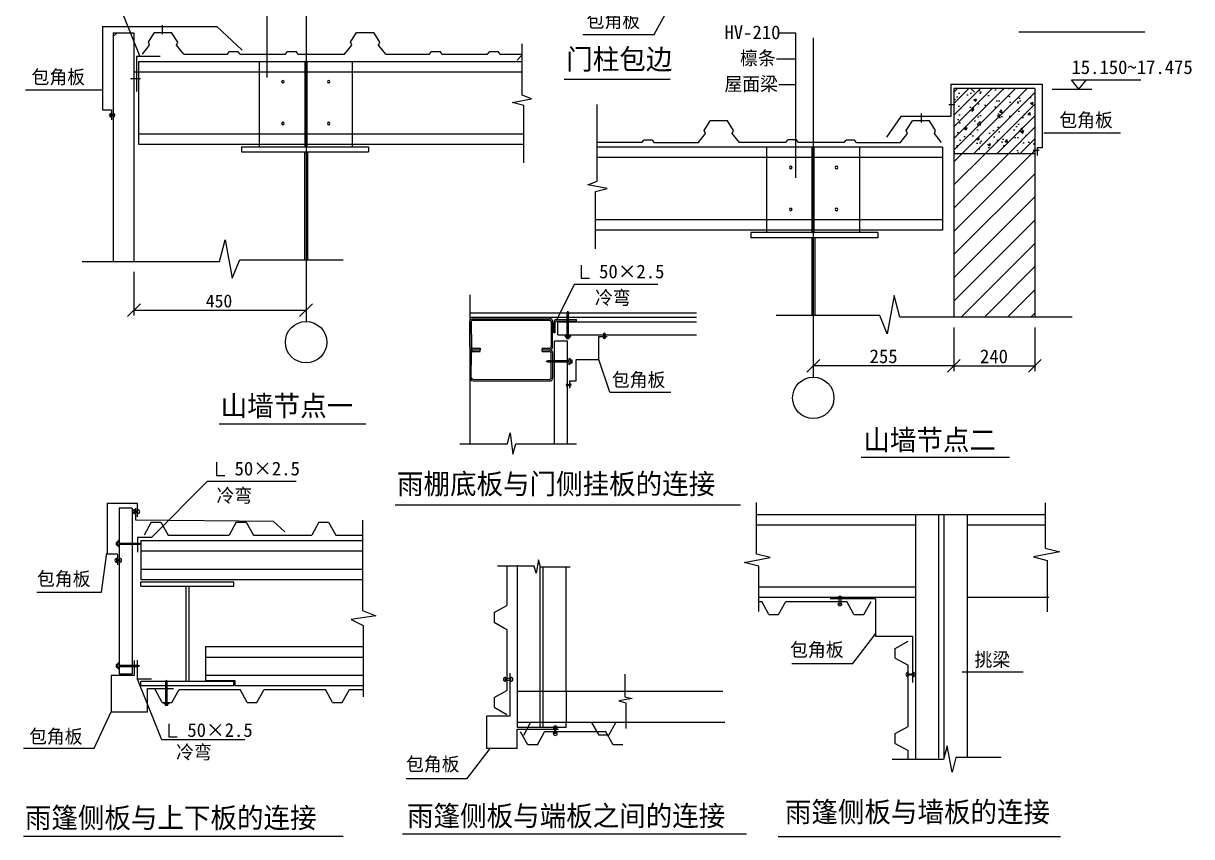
# Model space of a CAD drawing. Header units: metres. Extents: x -4917 to -2496, y 3037 to 6000.
# Drawn here: x -4909 to -2652, y 3037 to 4609 of the extents above; entities that cross this region are included whole.
import ezdxf

# ---------------------------------------------------------------- set-up
doc = ezdxf.new("R2010")
doc.units = ezdxf.units.M

# ---------------------------------------------------------------- blocks, each defined once
blk = doc.blocks.new('_ARCHTICK')
at = {"color": 6, "linetype": 'ByBlock'}
blk.add_lwpolyline([(-1.24, -1.24), (1.24, 1.24)], dxfattribs=at)

msp = doc.modelspace()

# ---------------------------------------------------------------- hatches: boundary and pattern name
h = msp.add_hatch()
h.set_pattern_fill('AR-CONC', scale=0.3)
h.paths.add_polyline_path([(-3111.85, 4357.28), (-2955.46, 4357.28), (-2955.46, 4483.32), (-3108.98, 4483.32), (-3111.85, 4480.31)])
h = msp.add_hatch()
h.set_pattern_fill('ANSI31', scale=5)
h.paths.add_polyline_path([(-2955.46, 4357.28), (-2955.46, 4483.32), (-3108.98, 4483.32), (-3111.85, 4480.31), (-3111.85, 4357.28)])
h = msp.add_hatch()
h.set_pattern_fill('ANSI31', scale=10)
h.paths.add_polyline_path([(-2955.46, 4357.28), (-3111.85, 4357.28), (-3111.85, 4041.62), (-2955.46, 4041.62)])

# ---------------------------------------------------------------- linework, layer by layer
for p, q in [((-4438.67, 4784.35), (-4438.67, 4504.36)), ((-4748.82, 4707.54), (-4684.15, 4544.98)), ((-4363.18, 4689.12), (-4363.18, 4032.95)), ((-3690.73, 4587.98), (-3658.37, 4646.49)), ((-4640.28, 4588.31), (-4640.28, 4605.92)), ((-4756.52, 4603.34), (-4756.52, 4442.34)), ((-4756.52, 4603.34), (-4535.25, 4603.34)), ((-4735.74, 4590.93), (-4735.74, 4149.23)), ((-4735.74, 4583.62), (-4728.42, 4590.93)), ((-4735.74, 4590.93), (-4695.74, 4590.93)), ((-4695.74, 4590.93), (-4695.74, 4149.23)), ((-4667.62, 4572.82), (-4655.91, 4591.44)), ((-4655.91, 4591.44), (-4622.85, 4591.44)), ((-4611.14, 4572.82), (-4622.85, 4591.44)), ((-4535.25, 4603.34), (-4486.87, 4557.42)), ((-4277.24, 4572.82), (-4265.53, 4591.44)), ((-4265.53, 4591.44), (-4232.47, 4591.44)), ((-4220.76, 4572.82), (-4232.47, 4591.44)), ((-3828.66, 4587.98), (-3690.73, 4587.98)), ((-3451.53, 4590.71), (-3417.89, 4590.71)), ((-3417.89, 4590.71), (-3417.89, 4310.71)), ((-3383.34, 4581.51), (-3383.34, 3925.34)), ((-2986.28, 4592.93), (-2742.89, 4592.93)), ((-4678.92, 4549.79), (-4665.41, 4566.99)), ((-4665.41, 4566.99), (-4667.62, 4572.82)), ((-4613.34, 4566.99), (-4611.14, 4572.82)), ((-4599.56, 4549.44), (-4613.34, 4566.99)), ((-4288.68, 4549.62), (-4275.04, 4566.99)), ((-4275.04, 4566.99), (-4277.24, 4572.82)), ((-4222.96, 4566.99), (-4220.76, 4572.82)), ((-4209.18, 4549.44), (-4222.96, 4566.99)), ((-3945.45, 4470.33), (-3945.45, 4569.43)), ((-4645.21, 4544.98), (-4690.55, 4544.98)), ((-4690.55, 4544.98), (-4690.55, 4477.33)), ((-4599.56, 4549.44), (-4515.28, 4549.44)), ((-4515.28, 4549.44), (-4511.28, 4554.65)), ((-4511.28, 4554.65), (-4494.74, 4554.65)), ((-4490.8, 4549.53), (-4494.74, 4554.65)), ((-4490.8, 4549.53), (-4402.83, 4549.53)), ((-4402.83, 4549.53), (-4398.82, 4554.74)), ((-4398.82, 4554.74), (-4382.28, 4554.74)), ((-4378.34, 4549.62), (-4382.28, 4554.74)), ((-4378.34, 4549.62), (-4288.68, 4549.62)), ((-4209.18, 4549.44), (-4124.91, 4549.44)), ((-4124.91, 4549.44), (-4120.9, 4554.65)), ((-4120.9, 4554.65), (-4104.36, 4554.65)), ((-4100.42, 4549.53), (-4104.36, 4554.65)), ((-4100.42, 4549.53), (-4012.45, 4549.53)), ((-4012.45, 4549.53), (-4008.44, 4554.74)), ((-4008.44, 4554.74), (-3991.91, 4554.74)), ((-3987.97, 4549.62), (-3991.91, 4554.74)), ((-3987.97, 4549.62), (-3945.45, 4549.62)), ((-3955.4, 4538.22), (-3945.45, 4548.17)), ((-3454.62, 4540.84), (-3417.89, 4540.84)), ((-4695.74, 4515.68), (-3945.45, 4515.68)), ((-4686.69, 4535.68), (-3945.45, 4535.68)), ((-4686.69, 4535.68), (-4686.69, 4375.68)), ((-4453.18, 4370.68), (-4453.18, 4535.68)), ((-4365.18, 4370.68), (-4365.18, 4535.68)), ((-4361.18, 4370.68), (-4361.18, 4535.68)), ((-4273.18, 4370.68), (-4273.18, 4535.68)), ((-4682.71, 4501.93), (-4702.31, 4501.93)), ((-3864.39, 4501.68), (-3660.08, 4501.68)), ((-3117.33, 4491.45), (-2941.45, 4491.45)), ((-3117.33, 4491.45), (-3117.33, 4429.26)), ((-2941.45, 4491.45), (-2941.45, 4368.95)), ((-2884.82, 4500.13), (-2750.8, 4500.13)), ((-2870.09, 4482.35), (-2884.82, 4500.13)), ((-2870.09, 4482.35), (-2855.36, 4500.13)), ((-4904.96, 4480.5), (-4756.52, 4480.5)), ((-3927.82, 4463.15), (-3945.45, 4470.33)), ((-3449.98, 4490.98), (-3417.89, 4490.98)), ((-3111.85, 4483.32), (-3111.85, 4041.62)), ((-2955.46, 4483.32), (-3111.85, 4483.32)), ((-3071.85, 4476), (-3079.16, 4483.32)), ((-2955.46, 4483.32), (-2955.46, 4041.62)), ((-2921.87, 4482.35), (-2845.46, 4482.35)), ((-3964.74, 4456.25), (-3927.82, 4463.15)), ((-3942.69, 4450.37), (-3964.74, 4456.25)), ((-3942.69, 4339.46), (-3942.69, 4450.37)), ((-3801.07, 4304.36), (-3801.07, 4452.29)), ((-3121.18, 4452.71), (-3110.08, 4452.71)), ((-4756.52, 4442.34), (-4739.06, 4442.34)), ((-4740.21, 4435.26), (-4740.21, 4428.29)), ((-4740.21, 4432.78), (-4735.53, 4432.78)), ((-4740.21, 4430.77), (-4735.53, 4430.77)), ((-4739.06, 4442.34), (-4739.06, 4423.02)), ((-4735.53, 4435.26), (-4735.53, 4428.29)), ((-3214.37, 4429.26), (-3242.14, 4389.39)), ((-3117.33, 4429.26), (-3214.37, 4429.26)), ((-3174.5, 4417.41), (-3174.5, 4435.02)), ((-3594.02, 4401.92), (-3582.31, 4420.54)), ((-3591.81, 4396.09), (-3594.02, 4401.92)), ((-3549.25, 4420.54), (-3582.31, 4420.54)), ((-3537.54, 4401.92), (-3549.25, 4420.54)), ((-3539.74, 4396.09), (-3537.54, 4401.92)), ((-3203.64, 4401.92), (-3191.93, 4420.54)), ((-3201.44, 4396.09), (-3203.64, 4401.92)), ((-3158.87, 4420.54), (-3191.93, 4420.54)), ((-3147.16, 4401.92), (-3158.87, 4420.54)), ((-3149.36, 4396.09), (-3147.16, 4401.92)), ((-4686.69, 4395.68), (-3942.69, 4395.68)), ((-3714.35, 4378.63), (-3801.07, 4378.63)), ((-3714.35, 4378.63), (-3710.41, 4383.75)), ((-3693.88, 4383.75), (-3710.41, 4383.75)), ((-3689.87, 4378.54), (-3693.88, 4383.75)), ((-3605.6, 4378.54), (-3689.87, 4378.54)), ((-3605.6, 4378.54), (-3591.81, 4396.09)), ((-3526.1, 4378.72), (-3539.74, 4396.09)), ((-3436.43, 4378.72), (-3526.1, 4378.72)), ((-3436.43, 4378.72), (-3432.49, 4383.84)), ((-3415.96, 4383.84), (-3432.49, 4383.84)), ((-3411.95, 4378.63), (-3415.96, 4383.84)), ((-3323.98, 4378.63), (-3411.95, 4378.63)), ((-3323.98, 4378.63), (-3320.04, 4383.75)), ((-3303.5, 4383.75), (-3320.04, 4383.75)), ((-3299.49, 4378.54), (-3303.5, 4383.75)), ((-3215.22, 4378.54), (-3299.49, 4378.54)), ((-3215.22, 4378.54), (-3201.44, 4396.09)), ((-3135.86, 4378.89), (-3149.36, 4396.09)), ((-2789.76, 4397), (-2938.21, 4397)), ((-4686.69, 4375.68), (-4453.18, 4375.68)), ((-4487.86, 4370.68), (-4242.59, 4370.68)), ((-4487.86, 4370.68), (-4487.86, 4360.68)), ((-4487.86, 4360.68), (-4242.59, 4360.68)), ((-4453.18, 4375.68), (-4273.18, 4375.68)), ((-4366.18, 4360.68), (-4366.18, 4151.99)), ((-4360.18, 4360.68), (-4360.18, 4151.99)), ((-4273.18, 4375.68), (-3942.69, 4375.68)), ((-4242.59, 4370.68), (-4242.59, 4360.68)), ((-3134, 4369.7), (-3801.07, 4369.7)), ((-3473.34, 4204.7), (-3473.34, 4369.7)), ((-3385.34, 4204.7), (-3385.34, 4369.7)), ((-3381.34, 4204.7), (-3381.34, 4369.7)), ((-3293.34, 4204.7), (-3293.34, 4369.7)), ((-3134, 4369.7), (-3134, 4209.7)), ((-2955.46, 4357.28), (-3111.85, 4357.28)), ((-2947.28, 4363.25), (-2958.74, 4363.25)), ((-2950.69, 4368.95), (-2950.69, 4353.53)), ((-2941.45, 4368.95), (-2950.69, 4368.95)), ((-3134, 4349.7), (-3801.07, 4349.7)), ((-3818.7, 4297.17), (-3801.07, 4304.36)), ((-3781.77, 4290.27), (-3818.7, 4297.17)), ((-3803.82, 4284.39), (-3781.77, 4290.27)), ((-3803.82, 4173.48), (-3803.82, 4284.39)), ((-3134, 4229.7), (-3803.82, 4229.7)), ((-3473.34, 4209.7), (-3803.82, 4209.7)), ((-3258.66, 4204.7), (-3503.92, 4204.7)), ((-3503.92, 4204.7), (-3503.92, 4194.7)), ((-3293.34, 4209.7), (-3473.34, 4209.7)), ((-3134, 4209.7), (-3293.34, 4209.7)), ((-3258.66, 4204.7), (-3258.66, 4194.7)), ((-4530.66, 4149.23), (-4519.63, 4190.58)), ((-4519.63, 4190.58), (-4505.83, 4116.73)), ((-3258.66, 4194.7), (-3503.92, 4194.7)), ((-3386.34, 4194.7), (-3386.34, 4044.38)), ((-3380.34, 4194.7), (-3380.34, 4044.38)), ((-4795.51, 4149.23), (-4530.66, 4149.23)), ((-4505.83, 4116.73), (-4491.46, 4151.99)), ((-4491.46, 4151.99), (-4291.72, 4151.99)), ((-3831.86, 4141.75), (-3831.86, 4116.46)), ((-4695.74, 4129.23), (-4695.74, 4044.84)), ((-4363.18, 4129.23), (-4363.18, 4044.84)), ((-3831.86, 4116.46), (-3815.54, 4116.46)), ((-3845.03, 4104.31), (-3878.86, 4036.68)), ((-3683.71, 4104.31), (-3845.03, 4104.31)), ((-4046.96, 4084.55), (-4046.96, 3796.52)), ((-3226.89, 4082.96), (-3240.69, 4009.12)), ((-3215.86, 4041.62), (-3226.89, 4082.96)), ((-4695.74, 4054.84), (-4363.18, 4054.84)), ((-4046.96, 4049.48), (-3609.14, 4049.48)), ((-4046.96, 4041.48), (-3609.14, 4041.48)), ((-3858.67, 4046.29), (-3857.31, 4052.61)), ((-3858.67, 4005), (-3858.67, 4046.29)), ((-3857.31, 4052.61), (-3856.27, 4046.29)), ((-3856.27, 4005), (-3856.27, 4046.29)), ((-3255.05, 4044.38), (-3454.79, 4044.38)), ((-3240.69, 4009.12), (-3255.05, 4044.38)), ((-2883.4, 4041.62), (-3215.86, 4041.62)), ((-4046.9, 3984.21), (-4046.96, 4032.21)), ((-4043.96, 4032.22), (-4043.9, 3984.22)), ((-4040.97, 4038.22), (-3892.97, 4038.32)), ((-4040.96, 4035.22), (-3892.96, 4035.32)), ((-3889.96, 4032.33), (-3889.9, 3984.33)), ((-3886.9, 3984.34), (-3886.96, 4032.33)), ((-3884.74, 4011.27), (-3884.85, 4030.67)), ((-3881.74, 4011.27), (-3881.85, 4030.67)), ((-3878.86, 4036.68), (-3840.86, 4036.68)), ((-3878.85, 4033.68), (-3840.86, 4033.68)), ((-3877.1, 4031.99), (-3609.14, 4031.99)), ((-3877.1, 4006.99), (-3877.1, 4031.99)), ((-3840.86, 4033.68), (-3840.86, 4036.68)), ((-3383.34, 4021.62), (-3383.34, 3937.23)), ((-3111.85, 4021.62), (-3111.85, 3937.23)), ((-3111.85, 4021.62), (-3111.85, 3937.23)), ((-2955.46, 4021.62), (-2955.46, 3937.23)), ((-3881.74, 4011.27), (-3884.74, 4011.27)), ((-3883.38, 3796.52), (-3883.38, 3994.84)), ((-3858.38, 3994.84), (-3883.38, 3994.84)), ((-3877.1, 4006.99), (-3609.14, 4006.99)), ((-3863.51, 4005), (-3851.42, 4005)), ((-3859.87, 4002.72), (-3859.87, 3999.8)), ((-3855.06, 4002.72), (-3859.87, 4002.72)), ((-3859.87, 3999.8), (-3855.06, 3999.8)), ((-3858.38, 3796.52), (-3858.38, 3994.84)), ((-3858.29, 3999.8), (-3858.29, 4002.72)), ((-3856.24, 3999.8), (-3856.24, 4002.72)), ((-3855.06, 3999.8), (-3855.06, 4002.72)), ((-3797.53, 3959.57), (-3797.53, 4003.92)), ((-3797.53, 4003.92), (-3781.54, 4003.92)), ((-3789.46, 4007.75), (-3784.79, 4007.75)), ((-3789.46, 4002.63), (-3784.79, 4002.63)), ((-4046.9, 3972.23), (-4046.96, 3924.23)), ((-4043.96, 3924.22), (-4043.9, 3972.22)), ((-4040.9, 3981.22), (-4026.9, 3981.24)), ((-4040.9, 3975.22), (-4026.9, 3975.2)), ((-4040.89, 3978.22), (-4026.89, 3978.24)), ((-4040.89, 3978.22), (-4026.89, 3978.2)), ((-4038.89, 3978.22), (-4026.89, 3978.24)), ((-4038.89, 3978.22), (-4026.89, 3978.2)), ((-4026.9, 3981.24), (-4026.89, 3978.24)), ((-4026.9, 3975.2), (-4026.89, 3978.2)), ((-3906.9, 3981.3), (-3892.9, 3981.32)), ((-3906.9, 3981.3), (-3906.89, 3978.3)), ((-3906.9, 3975.14), (-3906.89, 3978.14)), ((-3906.9, 3975.14), (-3892.9, 3975.12)), ((-3906.89, 3978.3), (-3894.89, 3978.32)), ((-3906.89, 3978.3), (-3892.89, 3978.32)), ((-3906.89, 3978.14), (-3892.89, 3978.12)), ((-3906.89, 3978.14), (-3894.89, 3978.12)), ((-3889.96, 3924.11), (-3889.9, 3972.11)), ((-3886.9, 3972.1), (-3886.96, 3924.11)), ((-3895.93, 3956.71), (-3899.09, 3955.51)), ((-3895.93, 3954.31), (-3899.09, 3955.51)), ((-3854.64, 3956.71), (-3895.93, 3956.71)), ((-3854.64, 3954.31), (-3895.93, 3954.31)), ((-3854.64, 3949.47), (-3854.64, 3961.55)), ((-3852.35, 3957.91), (-3852.35, 3953.11)), ((-3849.44, 3957.91), (-3852.35, 3957.91)), ((-3849.44, 3956.74), (-3852.35, 3956.74)), ((-3849.44, 3954.69), (-3852.35, 3954.69)), ((-3852.35, 3953.11), (-3849.44, 3953.11)), ((-3849.44, 3953.11), (-3849.44, 3957.91)), ((-3841.3, 3959.57), (-3797.53, 3959.57)), ((-3841.3, 3918.3), (-3841.3, 3959.57)), ((-3776.3, 3896.1), (-3797.53, 3959.57)), ((-3111.85, 3947.23), (-3383.34, 3947.23)), ((-3111.85, 3947.23), (-2955.46, 3947.23)), ((-4040.97, 3918.22), (-3892.97, 3918.12)), ((-4040.96, 3921.22), (-3892.96, 3921.12)), ((-3858.66, 3907.81), (-3858.66, 3912.48)), ((-3853.82, 3918.3), (-3841.3, 3918.3)), ((-3853.82, 3903.96), (-3853.82, 3918.3)), ((-3853.54, 3907.81), (-3853.54, 3912.48)), ((-3776.3, 3896.1), (-3658.55, 3896.1)), ((-4530.99, 3835.41), (-4247.97, 3835.41)), ((-3974.32, 3796.52), (-3968.98, 3817.82)), ((-3968.98, 3817.82), (-3963.65, 3776.38)), ((-4066.27, 3796.52), (-3974.32, 3796.52)), ((-3963.65, 3776.38), (-3957.72, 3796.52)), ((-3957.72, 3796.52), (-3840.72, 3796.52)), ((-3004.19, 3770.14), (-3291.15, 3770.14)), ((-4536.42, 3760.75), (-4536.42, 3735.45)), ((-4536.42, 3735.45), (-4520.11, 3735.45)), ((-4554.25, 3723.37), (-4661.94, 3615.12)), ((-4382.59, 3723.37), (-4554.25, 3723.37)), ((-4747.71, 3681.79), (-4689.17, 3681.79)), ((-4747.71, 3681.79), (-4747.71, 3582.92)), ((-4689.17, 3681.79), (-4689.17, 3655.61)), ((-3492.9, 3583.53), (-3492.9, 3682.87)), ((-2935.41, 3682.49), (-2935.41, 3594.9)), ((-4723.98, 3671.87), (-4723.98, 3351.91)), ((-4698.98, 3671.87), (-4723.98, 3671.87)), ((-4698.98, 3671.87), (-4698.98, 3351.91)), ((-4693.77, 3661.51), (-4693.77, 3669.31)), ((-4692.67, 3672.15), (-4692.67, 3649.79)), ((-4688.53, 3661.51), (-4688.53, 3669.31)), ((-4190.81, 3678.41), (-3524.02, 3678.41)), ((-3492.9, 3660.17), (-2935.41, 3660.17)), ((-3186.02, 3660.17), (-3186.02, 3186.13)), ((-3141.27, 3660.17), (-3141.27, 3188.65)), ((-3131.27, 3660.17), (-3131.27, 3188.65)), ((-3086.02, 3660.17), (-3086.02, 3190.3)), ((-4692.67, 3649.79), (-4426.99, 3647.22)), ((-4662.46, 3644.85), (-4675.92, 3620.1)), ((-4662.46, 3644.85), (-4643.62, 3644.85)), ((-4643.62, 3644.85), (-4629.45, 3620.1)), ((-4498, 3644.85), (-4511.46, 3620.1)), ((-4498, 3644.85), (-4479.16, 3644.85)), ((-4479.16, 3644.85), (-4465, 3620.1)), ((-4426.99, 3647.22), (-4404.37, 3626.13)), ((-4338.7, 3644.85), (-4352.15, 3620.1)), ((-4338.7, 3644.85), (-4319.85, 3644.85)), ((-4319.85, 3644.85), (-4305.69, 3620.1)), ((-4254.12, 3649.17), (-4254.12, 3474.03)), ((-3492.9, 3640.17), (-3186.02, 3640.17)), ((-3086.02, 3640.17), (-2935.41, 3640.17)), ((-4661.94, 3615.12), (-4688.84, 3615.12)), ((-4688.84, 3615.12), (-4688.84, 3587.34)), ((-4629.45, 3620.1), (-4511.46, 3620.1)), ((-4465, 3620.1), (-4352.15, 3620.1)), ((-4305.69, 3620.1), (-4254.12, 3620.1)), ((-4727.44, 3605.99), (-4730.35, 3605.99)), ((-4730.35, 3605.99), (-4730.35, 3601.18)), ((-4730.35, 3604.41), (-4727.44, 3604.41)), ((-4730.35, 3602.36), (-4727.44, 3602.36)), ((-4730.35, 3601.18), (-4727.44, 3601.18)), ((-4727.44, 3601.18), (-4727.44, 3605.99)), ((-4725.15, 3609.63), (-4725.15, 3597.54)), ((-4725.15, 3604.79), (-4685.04, 3604.79)), ((-4725.15, 3602.39), (-4685.04, 3602.39)), ((-4685.04, 3604.79), (-4681.88, 3603.59)), ((-4685.04, 3602.39), (-4681.88, 3603.59)), ((-4682.66, 3609.43), (-4254.12, 3609.43)), ((-4682.66, 3609.43), (-4682.66, 3534.43)), ((-4682.66, 3589.43), (-4254.12, 3589.43)), ((-2935.41, 3594.9), (-2907.03, 3587.85)), ((-4758.19, 3509.83), (-4748.23, 3585.44)), ((-4727.71, 3582.92), (-4747.71, 3582.92)), ((-4728.63, 3567.46), (-4728.63, 3575.25)), ((-4727.71, 3582.92), (-4727.71, 3562.92)), ((-4723.4, 3567.46), (-4723.4, 3575.25)), ((-3913.91, 3572.15), (-3918.73, 3546.76)), ((-3910.39, 3557.95), (-3913.91, 3572.15)), ((-3517.11, 3566.88), (-3466.34, 3576.51)), ((-3488.72, 3559.83), (-3517.11, 3566.88)), ((-3466.34, 3576.51), (-3492.9, 3583.53)), ((-2907.03, 3587.85), (-2957.8, 3578.22)), ((-2957.8, 3578.22), (-2931.24, 3571.21)), ((-2931.24, 3571.21), (-2931.24, 3471.86)), ((-4682.66, 3554.43), (-4254.12, 3554.43)), ((-3922.24, 3560.04), (-3993.38, 3560.04)), ((-3975.38, 3560.04), (-3975.38, 3484.03)), ((-3955.02, 3248.08), (-3955.02, 3562.13)), ((-3918.73, 3546.76), (-3922.24, 3560.04)), ((-3911.02, 3248.08), (-3911.02, 3557.95)), ((-3852.86, 3557.95), (-3910.39, 3557.95)), ((-3905.02, 3248.08), (-3905.02, 3557.95)), ((-3861.02, 3318.08), (-3861.02, 3557.95)), ((-3488.72, 3472.24), (-3488.72, 3559.83)), ((-4682.66, 3534.43), (-4254.12, 3534.43)), ((-4682.66, 3529.43), (-4502.66, 3529.43)), ((-4682.66, 3521.43), (-4682.66, 3529.43)), ((-4682.66, 3521.43), (-4502.66, 3521.43)), ((-4595.66, 3521.43), (-4595.66, 3337.43)), ((-4589.66, 3521.43), (-4589.66, 3337.43)), ((-4502.66, 3521.43), (-4502.66, 3529.43)), ((-4883.16, 3509.83), (-4758.19, 3509.83)), ((-3488.72, 3520.17), (-3186.02, 3520.17)), ((-3488.72, 3500.17), (-3186.02, 3500.17)), ((-3086.02, 3500.17), (-2928.26, 3500.17)), ((-4000.13, 3470.57), (-3975.38, 3484.03)), ((-3488.72, 3491.63), (-3482.74, 3491.63)), ((-3469.28, 3466.88), (-3482.74, 3491.63)), ((-3450.44, 3466.88), (-3436.28, 3491.63)), ((-3436.28, 3491.63), (-3318.28, 3491.63)), ((-3263.25, 3496.7), (-3350.68, 3496.7)), ((-3335.68, 3497.73), (-3327.89, 3497.73)), ((-3335.68, 3487.48), (-3327.89, 3487.48)), ((-3304.83, 3466.88), (-3318.28, 3491.63)), ((-3285.98, 3466.88), (-3271.82, 3491.63)), ((-3263.25, 3496.7), (-3263.25, 3424.92)), ((-4228.28, 3463.7), (-4276.09, 3457.24)), ((-4276.09, 3457.24), (-4252.83, 3445.62)), ((-4254.12, 3474.03), (-4228.28, 3463.7)), ((-4000.13, 3470.57), (-4000.13, 3451.72)), ((-3469.28, 3466.88), (-3450.44, 3466.88)), ((-3304.83, 3466.88), (-3285.98, 3466.88)), ((-4252.83, 3445.62), (-4252.83, 3307.53)), ((-4000.13, 3451.72), (-3975.38, 3437.56)), ((-3975.38, 3437.56), (-3975.38, 3319.57)), ((-3307.1, 3371.93), (-3262.5, 3429.74)), ((-3263.25, 3424.92), (-3191.75, 3424.92)), ((-3225.13, 3400.73), (-3200.38, 3414.89)), ((-3191.75, 3424.92), (-3191.75, 3335.22)), ((-4557.58, 3404.43), (-4252.83, 3404.43)), ((-4557.58, 3404.43), (-4557.58, 3339.08)), ((-3225.13, 3381.88), (-3225.13, 3400.73)), ((-4730.35, 3369.88), (-4730.35, 3365.08)), ((-4727.44, 3369.88), (-4730.35, 3369.88)), ((-4730.35, 3368.3), (-4727.44, 3368.3)), ((-4730.35, 3366.25), (-4727.44, 3366.25)), ((-4730.35, 3365.08), (-4727.44, 3365.08)), ((-4727.44, 3365.08), (-4727.44, 3369.88)), ((-4725.15, 3373.52), (-4725.15, 3361.43)), ((-4725.15, 3368.68), (-4688.18, 3368.68)), ((-4725.15, 3366.28), (-4688.18, 3366.28)), ((-4695.01, 3377.7), (-4695.01, 3348.48)), ((-4688.84, 3341.64), (-4688.84, 3378.2)), ((-4688.18, 3368.68), (-4685.02, 3367.48)), ((-4688.18, 3366.28), (-4685.02, 3367.48)), ((-4557.58, 3384.43), (-4252.83, 3384.43)), ((-3424.85, 3371.93), (-3307.1, 3371.93)), ((-3225.13, 3381.88), (-3200.38, 3368.43)), ((-3200.38, 3250.43), (-3200.38, 3368.43)), ((-4739.63, 3348.48), (-4739.63, 3278.48)), ((-4695.01, 3348.48), (-4739.63, 3348.48)), ((-4723.98, 3351.91), (-4698.98, 3351.91)), ((-4661.94, 3341.81), (-4688.84, 3341.64)), ((-4642.08, 3224.12), (-4688.84, 3341.64)), ((-4557.58, 3349.43), (-4252.83, 3349.43)), ((-3977.91, 3337.36), (-3977.91, 3345.15)), ((-3968.89, 3269.8), (-3968.89, 3353.23)), ((-3967.66, 3337.36), (-3967.66, 3345.15)), ((-3747.67, 3351.54), (-3747.67, 3307.75)), ((-3200.62, 3354.51), (-3200.62, 3346.72)), ((-3190.38, 3354.51), (-3190.38, 3346.72)), ((-3095.62, 3355.49), (-2977.87, 3355.49)), ((-4682.66, 3337.43), (-4502.66, 3337.43)), ((-4682.66, 3329.43), (-4682.66, 3337.43)), ((-4682.66, 3329.43), (-4502.66, 3329.43)), ((-4669.63, 3278.48), (-4669.63, 3323.48)), ((-4669.63, 3323.48), (-4619.35, 3323.48)), ((-4641.34, 3296.82), (-4654.8, 3321.57)), ((-4634.09, 3336.53), (-4632.89, 3339.69)), ((-4634.09, 3296.42), (-4634.09, 3336.53)), ((-4631.69, 3336.53), (-4632.89, 3339.69)), ((-4631.69, 3296.42), (-4631.69, 3336.53)), ((-4622.5, 3296.82), (-4608.34, 3321.57)), ((-4608.34, 3321.57), (-4490.34, 3321.57)), ((-4557.58, 3339.08), (-4501.1, 3339.08)), ((-4557.58, 3329.43), (-4502.66, 3329.43)), ((-4502.66, 3329.43), (-4502.66, 3337.43)), ((-4501.1, 3339.08), (-4501.1, 3329.43)), ((-4501.1, 3329.43), (-4252.83, 3329.43)), ((-4476.89, 3296.82), (-4490.34, 3321.57)), ((-4458.04, 3296.82), (-4443.88, 3321.57)), ((-4443.88, 3321.57), (-4325.88, 3321.57)), ((-4312.43, 3296.82), (-4325.88, 3321.57)), ((-4293.58, 3296.82), (-4279.42, 3321.57)), ((-4279.42, 3321.57), (-4252.83, 3321.57)), ((-4000.13, 3306.11), (-3975.38, 3319.57)), ((-3558.32, 3318.08), (-3955.02, 3318.08)), ((-3861.02, 3318.08), (-3861.02, 3257.84)), ((-4641.34, 3296.82), (-4622.5, 3296.82)), ((-4638.93, 3296.42), (-4626.84, 3296.42)), ((-4476.89, 3296.82), (-4458.04, 3296.82)), ((-4312.43, 3296.82), (-4293.58, 3296.82)), ((-4000.13, 3306.11), (-4000.13, 3287.27)), ((-3733.48, 3304.22), (-3758.86, 3299.41)), ((-3758.86, 3299.41), (-3745.58, 3295.9)), ((-3747.67, 3307.75), (-3733.48, 3304.22)), ((-3745.58, 3295.9), (-3745.58, 3246.23)), ((-4772.75, 3208.31), (-4739.63, 3278.48)), ((-4739.63, 3278.48), (-4669.63, 3278.48)), ((-4630.48, 3294.13), (-4635.29, 3294.13)), ((-4635.29, 3294.13), (-4635.29, 3291.22)), ((-4635.29, 3291.22), (-4630.48, 3291.22)), ((-4633.71, 3291.22), (-4633.71, 3294.13)), ((-4631.66, 3291.22), (-4631.66, 3294.13)), ((-4630.48, 3291.22), (-4630.48, 3294.13)), ((-4000.13, 3287.27), (-3975.38, 3273.11)), ((-4628.55, 3255.33), (-4628.55, 3230.04)), ((-3968.89, 3269.8), (-4013.89, 3269.8)), ((-4013.89, 3207.58), (-4013.89, 3269.8)), ((-3554.14, 3257.84), (-3955.02, 3257.84)), ((-3942.78, 3233.32), (-3929.33, 3258.06)), ((-3811.33, 3258.06), (-3929.33, 3258.06)), ((-3861.02, 3248.08), (-3861.02, 3257.84)), ((-3797.17, 3233.32), (-3811.33, 3258.06)), ((-3778.33, 3233.32), (-3764.87, 3258.06)), ((-3745.58, 3258.06), (-3764.87, 3258.06)), ((-3225.13, 3236.27), (-3200.38, 3250.43)), ((-4628.55, 3230.04), (-4612.24, 3230.04)), ((-3955.16, 3244.8), (-3875.58, 3244.8)), ((-3955.16, 3207.58), (-3955.16, 3244.8)), ((-3861.02, 3248.08), (-3955.02, 3248.08)), ((-3934.65, 3214.8), (-3948.81, 3239.55)), ((-3915.8, 3214.8), (-3902.35, 3239.55)), ((-3784.35, 3239.55), (-3902.35, 3239.55)), ((-3877.92, 3247.18), (-3885.71, 3247.18)), ((-3877.92, 3236.93), (-3885.71, 3236.93)), ((-3778.33, 3233.32), (-3797.17, 3233.32)), ((-3770.19, 3214.8), (-3784.35, 3239.55)), ((-3225.13, 3217.43), (-3225.13, 3236.27)), ((-4909.31, 3208.31), (-4772.75, 3208.31)), ((-4481.52, 3224.12), (-4642.08, 3224.12)), ((-4052.06, 3149.77), (-4007.47, 3207.58)), ((-3955.16, 3207.58), (-4013.89, 3207.58)), ((-3915.8, 3214.8), (-3934.65, 3214.8)), ((-3751.35, 3214.8), (-3770.19, 3214.8)), ((-3225.13, 3217.43), (-3200.38, 3203.97)), ((-3124.9, 3212.69), (-3131.91, 3186.13)), ((-3115.27, 3161.92), (-3124.9, 3212.69)), ((-3131.91, 3186.13), (-3231.25, 3186.13)), ((-3200.38, 3186.13), (-3200.38, 3203.97)), ((-3108.22, 3190.3), (-3115.27, 3161.92)), ((-3020.63, 3190.3), (-3108.22, 3190.3)), ((-4169.81, 3149.77), (-4052.06, 3149.77)), ((-4908.73, 3037.96), (-4291.39, 3037.96)), ((-4177, 3042.95), (-3512.39, 3042.95)), ((-3451.09, 3037.2), (-2905.83, 3037.2))]:
    msp.add_line(p, q)
for points in [[(-3787.93, 4007.75), (-3786.18, 4007.75), (-3786.18, 4002.63), (-3787.93, 4002.63)], [(-3858.66, 3909.33), (-3858.66, 3911.09), (-3853.54, 3911.09), (-3853.54, 3909.33)], [(-4693.77, 3664.06), (-4693.77, 3666.98), (-4688.53, 3666.98), (-4688.53, 3664.06)], [(-4728.63, 3570), (-4728.63, 3572.92), (-4723.4, 3572.92), (-4723.4, 3570)], [(-3333.14, 3497.73), (-3330.21, 3497.73), (-3330.21, 3487.48), (-3333.14, 3487.48)], [(-3967.66, 3339.9), (-3967.66, 3342.82), (-3977.91, 3342.82), (-3977.91, 3339.9)], [(-3190.38, 3351.97), (-3190.38, 3349.04), (-3200.62, 3349.04), (-3200.62, 3351.97)], [(-3880.47, 3247.18), (-3883.39, 3247.18), (-3883.39, 3236.93), (-3880.47, 3236.93)]]:
    msp.add_lwpolyline(points, close=True)
for centre in [(-4363.18, 3992.95), (-3383.34, 3885.34)]:
    msp.add_circle(centre, 40)
for centre, radius, start, end in [((-4407.88, 4496.59), 2.5, 0, 180), ((-4407.88, 4496.59), 2.5, 180, 0), ((-4319.59, 4496.59), 2.5, 0, 180), ((-4319.59, 4496.59), 2.5, 180, 0), ((-4739.65, 4431.78), 3.53, 99.11, 260.89), ((-4736.09, 4431.78), 3.53, 279.11, 80.89), ((-4407.88, 4415.6), 2.5, 0, 180), ((-4407.88, 4415.6), 2.5, 180, 0), ((-4319.59, 4415.6), 2.5, 0, 180), ((-4319.59, 4415.6), 2.5, 180, 0), ((-3426.93, 4330.61), 2.5, 0, 180), ((-3426.93, 4330.61), 2.5, 180, 0), ((-3338.64, 4330.61), 2.5, 0, 180), ((-3338.64, 4330.61), 2.5, 180, 0), ((-3426.93, 4249.63), 2.5, 0, 180), ((-3426.93, 4249.63), 2.5, 180, 0), ((-3338.64, 4249.63), 2.5, 0, 180), ((-3338.64, 4249.63), 2.5, 180, 0), ((-4040.96, 4032.22), 6, 90.09, 180.09), ((-4040.96, 4032.22), 3, 90.09, 180.09), ((-3892.96, 4032.32), 6, 0.09, 90.09), ((-3892.96, 4032.32), 3, 0.09, 90.09), ((-3878.85, 4030.68), 6, 90.09, 180.09), ((-3878.85, 4030.68), 3, 90.09, 180.09), ((-3859.9, 4006.71), 4, 205.31, 270.4), ((-3855.04, 4006.71), 4, 269.6, 334.69), ((-3787.12, 4007.75), 2.34, 0, 180), ((-3787.12, 4002.63), 2.34, 180, 0), ((-4040.9, 3984.22), 6, 180.09, 270.09), ((-4040.9, 3972.22), 6, 89.91, 179.91), ((-4040.9, 3984.22), 3, 180.09, 270.09), ((-4040.9, 3972.22), 3, 89.91, 179.91), ((-3892.9, 3984.32), 3, 270.09, 0.13), ((-3892.9, 3972.12), 3, 359.87, 89.91), ((-3892.9, 3984.32), 6, 270.09, 0.12), ((-3892.9, 3972.12), 6, 359.88, 89.91), ((-3856.35, 3957.94), 4, 359.6, 64.69), ((-3856.35, 3953.08), 4, 295.31, 0.4), ((-4040.96, 3924.22), 6, 179.91, 269.91), ((-4040.96, 3924.22), 3, 179.91, 269.91), ((-3892.96, 3924.12), 6, 269.91, 359.91), ((-3892.96, 3924.12), 3, 269.91, 359.91), ((-3858.66, 3910.15), 2.34, 90, 270), ((-3853.54, 3910.15), 2.34, 270, 90), ((-4693.77, 3665.41), 3.9, 90, 270), ((-4688.53, 3665.41), 3.9, 270, 90), ((-4723.44, 3606.02), 4, 115.31, 180.4), ((-4723.44, 3601.16), 4, 179.6, 244.69), ((-4728.63, 3571.35), 3.9, 90, 270), ((-4723.4, 3571.35), 3.9, 270, 90), ((-3331.78, 3497.73), 3.9, 0, 180), ((-3331.78, 3487.48), 3.9, 180, 0), ((-4723.44, 3369.91), 4, 115.31, 180.4), ((-4723.44, 3365.05), 4, 179.6, 244.69), ((-3977.91, 3341.25), 3.9, 90, 270), ((-3967.66, 3341.25), 3.9, 270, 90), ((-3200.62, 3350.61), 3.9, 90, 270), ((-3190.38, 3350.61), 3.9, 270, 90), ((-4635.32, 3298.13), 4, 205.31, 270.4), ((-4630.45, 3298.13), 4, 269.6, 334.69), ((-3881.82, 3247.18), 3.9, 0, 180), ((-3881.82, 3236.93), 3.9, 180, 0)]:
    msp.add_arc(centre, radius, start, end)

# ---------------------------------------------------------------- block references
at = {"xscale": 10, "yscale": 10, "zscale": 10, "rotation": 180}
for p in [(-4695.74, 4054.84), (-3383.34, 3947.23), (-3111.85, 3947.23)]:
    msp.add_blockref('_ARCHTICK', p, dxfattribs=at)
at = {"xscale": 10, "yscale": 10, "zscale": 10}
for p in [(-4363.18, 4054.84), (-3111.85, 3947.23), (-2955.46, 3947.23)]:
    msp.add_blockref('_ARCHTICK', p, dxfattribs=at)

# ---------------------------------------------------------------- texts
for s, height, p in [('包角板', 26.5, (-3821.31, 4601.01)), ('HV-210', 26.5, (-3554.94, 4578.69)), ('门柱包边', 39.4, (-3860.56, 4520.14)), ('檩条', 26.5, (-3524.79, 4528.83)), ('15.150~17.475', 26.5, (-2884.65, 4511.28)), ('包角板', 26.5, (-4893.57, 4492.34)), ('屋面梁', 26.5, (-3554.94, 4478.96)), ('包角板', 26.5, (-2908.09, 4409.07)), ('  50×2.5', 26.5, (-3833.13, 4116.37)), ('冷弯', 26.5, (-3805.04, 4065.75)), ('450', 25, (-4556.84, 4060.2)), ('255', 26.5, (-3274.55, 3952.59)), ('240', 26.5, (-3061.33, 3952.37)), ('包角板', 26.5, (-3772.55, 3907.04)), ('山墙节点一', 39.4, (-4528.23, 3850.27)), ('山墙节点二', 39.4, (-3286.62, 3784.31)), ('  50×2.5', 26.5, (-4537.36, 3735.43)), ('雨棚底板与门侧挂板的连接', 39.4, (-4187.53, 3699.33)), ('冷弯', 26.5, (-4536.15, 3683.31)), ('包角板', 26.5, (-4882.95, 3522.28)), ('包角板', 26.5, (-3428.2, 3385.35)), ('挑梁', 26.5, (-3071.93, 3366.25)), ('  50×2.5', 26.5, (-4628.57, 3230)), ('包角板', 26.5, (-4898.32, 3217.66)), ('冷弯', 26.5, (-4614.27, 3187.27)), ('包角板', 26.5, (-4170.13, 3164.15)), ('雨篷侧板与上下板的连接', 39.4, (-4906.44, 3053.94)), ('雨篷侧板与端板之间的连接', 39.4, (-4168.07, 3057.72)), ('雨篷侧板与墙板的连接', 39.4, (-3438.22, 3065.21))]:
    msp.add_text(s, height=height).set_placement(p)

doc.saveas('drawing.dxf')
